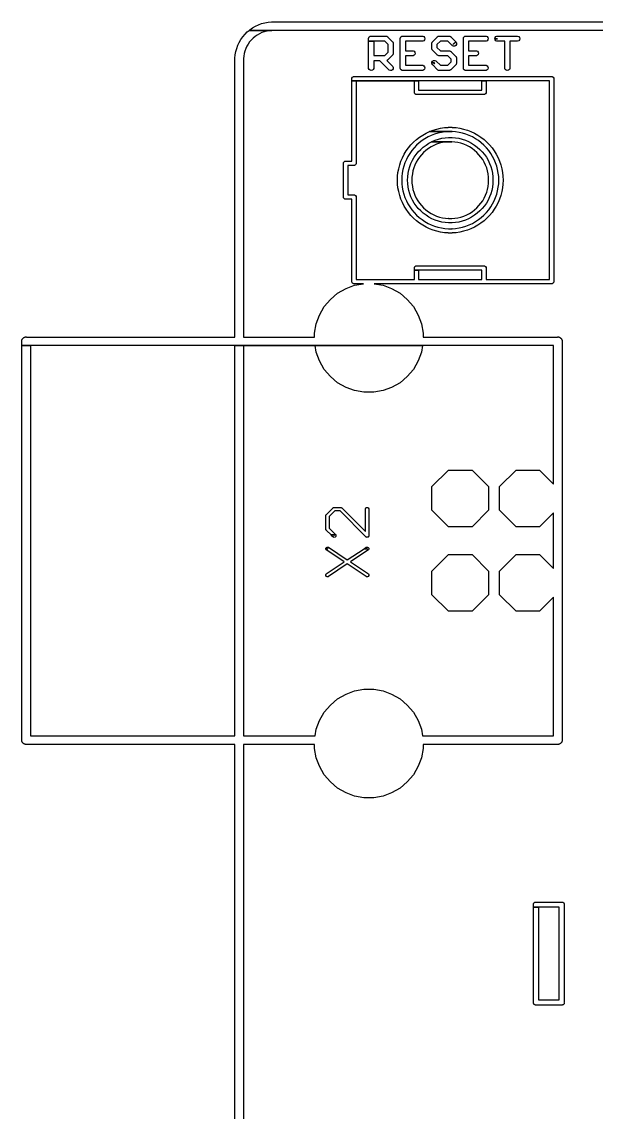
# Model space of a CAD drawing. Extents: x -6 to 103, y 0 to 58.
# Drawn here: x -6.47 to 10.55, y 21.19 to 53.45 of the extents above; entities that cross this region are included whole.
import ezdxf

# ---------------------------------------------------------------- set-up
doc = ezdxf.new("R2010")
doc.units = 0
doc.layers.add('L2D0', color=1, linetype='CONTINUOUS')

msp = doc.modelspace()

# ---------------------------------------------------------------- linework, layer by layer
at = {"layer": 'L2D0'}
for points in [[(97.457, 53.2), (0.262, 53.2), (0.288, 53.222), (0.369, 53.278), (0.453, 53.328), (0.542, 53.369), (0.635, 53.403), (0.73, 53.428), (0.827, 53.446), (0.926, 53.454), (0.95, 53.454), (0.953, 53.455), (0.996, 53.455), (0.999, 53.454), (97.496, 53.454)], [(-0.153, 12.358), (-0.153, 32.073), (-6.333, 32.073), (-6.34, 32.072), (-6.346, 32.073), (-6.348, 32.073), (-6.364, 32.074), (-6.37, 32.076), (-6.384, 32.078), (-6.395, 32.085), (-6.404, 32.088), (-6.414, 32.096), (-6.423, 32.102), (-6.43, 32.11), (-6.438, 32.117), (-6.444, 32.127), (-6.451, 32.135), (-6.454, 32.143), (-6.462, 32.156), (-6.464, 32.168), (-6.468, 32.179), (-6.468, 32.2), (-6.467, 32.207), (-6.467, 43.873), (-6.213, 43.873), (-6.213, 32.327), (-0.153, 32.327), (-0.153, 43.873), (5.403, 43.873), (5.367, 43.679), (5.273, 43.425), (5.135, 43.171), (4.948, 42.962), (4.739, 42.775), (4.485, 42.637), (4.231, 42.543), (3.955, 42.492), (3.665, 42.492), (3.389, 42.543), (3.135, 42.637), (2.881, 42.775), (2.672, 42.962), (2.485, 43.171), (2.347, 43.425), (2.253, 43.679), (2.217, 43.873), (0.101, 43.873), (0.101, 32.327), (2.217, 32.327), (2.253, 32.521), (2.347, 32.775), (2.485, 33.029), (2.672, 33.238), (2.881, 33.425), (3.135, 33.563), (3.389, 33.657), (3.665, 33.708), (3.955, 33.708), (4.231, 33.657), (4.485, 33.563), (4.739, 33.425), (4.948, 33.238), (5.135, 33.029), (5.273, 32.775), (5.367, 32.521), (5.403, 32.327), (9.283, 32.327), (9.283, 36.426), (8.869, 36.012), (8.171, 36.012), (7.682, 36.501), (7.682, 37.199), (8.171, 37.688), (8.869, 37.688), (9.283, 37.274), (9.283, 38.926), (8.869, 38.512), (8.171, 38.512), (7.682, 39.001), (7.682, 39.699), (8.171, 40.188), (8.869, 40.188), (9.283, 39.774), (9.283, 43.873), (-6.467, 43.873), (-6.467, 43.993), (-6.468, 44), (-6.467, 44.006), (-6.467, 44.008), (-6.466, 44.024), (-6.464, 44.03), (-6.462, 44.044), (-6.455, 44.055), (-6.452, 44.064), (-6.444, 44.074), (-6.438, 44.083), (-6.43, 44.09), (-6.423, 44.098), (-6.413, 44.104), (-6.405, 44.111), (-6.397, 44.114), (-6.384, 44.122), (-6.372, 44.124), (-6.361, 44.128), (-6.34, 44.128), (-6.333, 44.127), (-0.153, 44.127), (-0.153, 52.377), (-0.144, 52.475), (-0.127, 52.572), (-0.101, 52.667), (-0.067, 52.759), (-0.026, 52.847), (0.022, 52.933), (0.079, 53.014), (0.145, 53.092), (0.21, 53.157), (0.262, 53.2), (0.936, 53.2), (0.861, 53.194), (0.786, 53.18), (0.711, 53.161), (0.64, 53.135), (0.571, 53.102), (0.505, 53.064), (0.442, 53.02), (0.386, 52.973), (0.327, 52.914), (0.281, 52.86), (0.238, 52.797), (0.2, 52.731), (0.167, 52.661), (0.141, 52.589), (0.121, 52.516), (0.108, 52.441), (0.101, 52.365), (0.101, 52.351), (0.102, 52.348), (0.102, 52.306), (0.101, 52.303), (0.101, 44.127), (2.202, 44.127), (2.202, 44.245), (2.253, 44.521), (2.347, 44.775), (2.485, 45.029), (2.672, 45.238), (2.881, 45.425), (3.135, 45.563), (3.389, 45.657), (3.649, 45.705), (3.355, 45.705), (3.338, 45.716), (3.327, 45.722), (3.327, 45.723), (3.326, 45.723), (3.32, 45.734), (3.309, 45.751), (3.309, 48.205), (3.105, 48.205), (3.088, 48.216), (3.077, 48.222), (3.077, 48.223), (3.076, 48.223), (3.07, 48.234), (3.059, 48.251), (3.059, 49.287), (3.077, 49.316), (3.095, 49.326), (3.105, 49.333), (3.309, 49.333), (3.309, 51.705), (5.287, 51.705), (5.287, 51.433), (7.159, 51.433), (7.159, 51.705), (7.287, 51.705), (7.287, 51.351), (7.269, 51.323), (7.241, 51.305), (5.205, 51.305), (5.177, 51.323), (5.159, 51.351), (5.159, 51.705), (3.437, 51.705), (3.437, 49.251), (3.43, 49.241), (3.42, 49.223), (3.391, 49.205), (3.187, 49.205), (3.187, 48.333), (3.391, 48.333), (3.419, 48.315), (3.437, 48.287), (3.437, 45.833), (5.159, 45.833), (5.159, 46.105), (5.287, 46.105), (5.287, 45.833), (7.159, 45.833), (7.159, 46.105), (5.159, 46.105), (5.159, 46.187), (5.177, 46.215), (5.205, 46.233), (7.241, 46.233), (7.269, 46.215), (7.287, 46.187), (7.287, 45.833), (9.159, 45.833), (9.159, 51.705), (3.309, 51.705), (3.309, 51.787), (3.327, 51.816), (3.345, 51.826), (3.355, 51.833), (9.241, 51.833), (9.269, 51.815), (9.287, 51.787), (9.287, 45.751), (9.28, 45.741), (9.27, 45.723), (9.241, 45.705), (3.971, 45.705), (4.231, 45.657), (4.485, 45.563), (4.739, 45.425), (4.948, 45.238), (5.135, 45.029), (5.273, 44.775), (5.367, 44.521), (5.418, 44.245), (5.418, 44.127), (9.403, 44.127), (9.41, 44.128), (9.431, 44.128), (9.442, 44.124), (9.454, 44.122), (9.467, 44.114), (9.475, 44.111), (9.483, 44.104), (9.493, 44.098), (9.5, 44.09), (9.508, 44.083), (9.514, 44.073), (9.521, 44.065), (9.524, 44.057), (9.532, 44.044), (9.534, 44.032), (9.538, 44.021), (9.538, 44), (9.537, 43.993), (9.537, 32.207), (9.538, 32.2), (9.538, 32.179), (9.534, 32.168), (9.532, 32.156), (9.524, 32.143), (9.521, 32.135), (9.514, 32.127), (9.508, 32.117), (9.5, 32.11), (9.493, 32.102), (9.483, 32.096), (9.475, 32.089), (9.467, 32.086), (9.454, 32.078), (9.442, 32.076), (9.431, 32.072), (9.41, 32.072), (9.403, 32.073), (5.418, 32.073), (5.418, 31.955), (5.367, 31.679), (5.273, 31.425), (5.135, 31.171), (4.948, 30.962), (4.739, 30.775), (4.485, 30.637), (4.231, 30.543), (3.955, 30.492), (3.665, 30.492), (3.389, 30.543), (3.135, 30.637), (2.881, 30.775), (2.672, 30.962), (2.485, 31.171), (2.347, 31.425), (2.253, 31.679), (2.202, 31.955), (2.202, 32.073), (0.101, 32.073), (0.101, 12.358)]]:
    msp.add_lwpolyline(points, dxfattribs=at)
for points in [[(3.882, 52.013), (3.847, 52.021), (3.821, 52.043), (3.806, 52.074), (3.806, 52.37), (3.804, 52.379), (3.806, 52.387), (3.806, 52.88), (3.958, 52.88), (3.958, 52.455), (4.162, 52.455), (4.18, 52.457), (4.185, 52.455), (4.283, 52.455), (4.383, 52.555), (4.383, 52.78), (4.283, 52.88), (3.806, 52.88), (3.806, 52.947), (3.804, 52.956), (3.806, 52.964), (3.806, 52.973), (3.81, 52.982), (3.812, 52.989), (3.817, 52.995), (3.821, 53.004), (3.829, 53.011), (3.833, 53.016), (3.838, 53.019), (3.847, 53.026), (3.858, 53.029), (3.865, 53.032), (3.873, 53.032), (3.882, 53.034), (3.89, 53.032), (4.315, 53.032), (4.323, 53.033), (4.326, 53.032), (4.332, 53.032), (4.343, 53.027), (4.354, 53.023), (4.36, 53.018), (4.364, 53.016), (4.367, 53.012), (4.513, 52.866), (4.513, 52.865), (4.52, 52.86), (4.522, 52.856), (4.525, 52.853), (4.528, 52.844), (4.535, 52.829), (4.535, 52.506), (4.529, 52.493), (4.526, 52.484), (4.522, 52.479), (4.52, 52.475), (4.515, 52.471), (4.367, 52.323), (4.363, 52.318), (4.359, 52.316), (4.354, 52.312), (4.348, 52.31), (4.525, 52.133), (4.535, 52.101), (4.533, 52.065), (4.513, 52.037), (4.486, 52.017), (4.449, 52.013), (4.417, 52.025), (4.139, 52.303), (3.958, 52.303), (3.958, 52.091), (3.959, 52.091), (3.959, 52.074), (3.943, 52.042), (3.916, 52.021)], [(4.818, 52.013), (4.809, 52.015), (4.799, 52.015), (4.791, 52.019), (4.784, 52.021), (4.774, 52.029), (4.77, 52.031), (4.767, 52.034), (4.756, 52.043), (4.753, 52.051), (4.748, 52.056), (4.745, 52.067), (4.742, 52.075), (4.742, 52.082), (4.74, 52.091), (4.742, 52.099), (4.742, 52.514), (4.74, 52.523), (4.742, 52.531), (4.742, 52.947), (4.74, 52.956), (4.742, 52.964), (4.742, 52.972), (4.746, 52.982), (4.748, 52.989), (4.751, 52.993), (4.756, 53.004), (4.765, 53.011), (4.769, 53.016), (4.776, 53.02), (4.784, 53.026), (4.791, 53.028), (4.799, 53.032), (4.809, 53.032), (4.818, 53.034), (4.827, 53.032), (5.413, 53.032), (5.443, 53.016), (5.464, 52.989), (5.472, 52.956), (5.464, 52.922), (5.443, 52.895), (5.413, 52.879), (5.394, 52.879), (5.394, 52.88), (4.894, 52.88), (4.894, 52.599), (5.106, 52.599), (5.106, 52.6), (5.125, 52.6), (5.155, 52.584), (5.176, 52.557), (5.184, 52.523), (5.176, 52.488), (5.154, 52.463), (5.125, 52.447), (4.894, 52.447), (4.894, 52.167), (5.411, 52.167), (5.442, 52.153), (5.464, 52.125), (5.472, 52.091), (5.464, 52.056), (5.442, 52.031), (5.413, 52.015), (4.827, 52.015)], [(5.888, 52.013), (5.883, 52.015), (5.88, 52.015), (5.871, 52.019), (5.856, 52.025), (5.853, 52.028), (5.849, 52.03), (5.838, 52.043), (5.702, 52.179), (5.699, 52.181), (5.687, 52.192), (5.676, 52.228), (5.677, 52.237), (5.752, 52.237), (5.733, 52.215), (5.753, 52.235), (5.753, 52.236), (5.752, 52.237), (5.677, 52.237), (5.68, 52.261), (5.698, 52.291), (5.728, 52.309), (5.763, 52.313), (5.795, 52.301), (5.807, 52.289), (5.93, 52.167), (6.154, 52.167), (6.254, 52.267), (6.254, 52.347), (6.154, 52.447), (5.88, 52.447), (5.865, 52.454), (5.856, 52.457), (5.853, 52.46), (5.849, 52.462), (5.838, 52.475), (5.699, 52.613), (5.692, 52.619), (5.691, 52.622), (5.687, 52.625), (5.683, 52.638), (5.677, 52.65), (5.677, 52.656), (5.676, 52.659), (5.677, 52.667), (5.677, 52.812), (5.676, 52.82), (5.677, 52.823), (5.677, 52.829), (5.683, 52.841), (5.687, 52.854), (5.691, 52.857), (5.692, 52.86), (5.699, 52.866), (5.841, 53.007), (5.848, 53.016), (5.852, 53.018), (5.856, 53.022), (5.868, 53.026), (5.88, 53.032), (5.886, 53.032), (5.889, 53.033), (5.897, 53.032), (6.186, 53.032), (6.194, 53.033), (6.197, 53.032), (6.203, 53.032), (6.214, 53.027), (6.225, 53.023), (6.231, 53.018), (6.235, 53.016), (6.238, 53.012), (6.384, 52.866), (6.303, 52.785), (6.332, 52.81), (6.331, 52.811), (6.33, 52.811), (6.384, 52.865), (6.396, 52.853), (6.406, 52.821), (6.404, 52.786), (6.384, 52.756), (6.356, 52.738), (6.321, 52.734), (6.287, 52.745), (6.276, 52.758), (6.154, 52.88), (5.93, 52.88), (5.829, 52.78), (5.829, 52.699), (5.93, 52.599), (6.177, 52.599), (6.195, 52.601), (6.198, 52.6), (6.203, 52.6), (6.222, 52.591), (6.226, 52.589), (6.227, 52.588), (6.235, 52.584), (6.242, 52.575), (6.377, 52.439), (6.391, 52.428), (6.393, 52.424), (6.396, 52.421), (6.399, 52.412), (6.406, 52.397), (6.406, 52.218), (6.4, 52.206), (6.397, 52.194), (6.392, 52.189), (6.391, 52.187), (6.384, 52.181), (6.238, 52.035), (6.234, 52.03), (6.229, 52.028), (6.226, 52.025), (6.214, 52.02), (6.203, 52.015), (6.2, 52.015), (6.195, 52.013), (6.177, 52.015), (5.905, 52.015)], [(6.689, 52.013), (6.68, 52.015), (6.67, 52.015), (6.662, 52.019), (6.655, 52.021), (6.645, 52.029), (6.641, 52.031), (6.638, 52.034), (6.627, 52.043), (6.624, 52.051), (6.619, 52.056), (6.616, 52.067), (6.613, 52.075), (6.613, 52.082), (6.611, 52.091), (6.613, 52.099), (6.613, 52.514), (6.611, 52.523), (6.613, 52.531), (6.613, 52.947), (6.611, 52.956), (6.613, 52.964), (6.613, 52.972), (6.617, 52.982), (6.619, 52.989), (6.622, 52.993), (6.627, 53.004), (6.636, 53.011), (6.64, 53.016), (6.647, 53.02), (6.655, 53.026), (6.662, 53.028), (6.67, 53.032), (6.68, 53.032), (6.689, 53.034), (6.697, 53.032), (7.283, 53.032), (7.315, 53.016), (7.335, 52.988), (7.343, 52.956), (7.335, 52.923), (7.315, 52.895), (7.283, 52.879), (7.265, 52.879), (7.265, 52.88), (6.765, 52.88), (6.765, 52.599), (6.977, 52.599), (6.977, 52.6), (6.996, 52.6), (7.026, 52.584), (7.047, 52.557), (7.055, 52.523), (7.047, 52.488), (7.025, 52.463), (6.996, 52.447), (6.765, 52.447), (6.765, 52.167), (7.282, 52.167), (7.315, 52.153), (7.335, 52.124), (7.343, 52.091), (7.335, 52.057), (7.315, 52.031), (7.283, 52.015), (6.697, 52.015)], [(7.913, 52.013), (7.879, 52.021), (7.851, 52.043), (7.837, 52.075), (7.837, 52.88), (7.625, 52.88), (7.625, 52.879), (7.607, 52.879), (7.575, 52.895), (7.554, 52.922), (7.546, 52.956), (7.625, 52.956), (7.624, 52.955), (7.625, 52.955), (7.625, 52.956), (7.546, 52.956), (7.554, 52.989), (7.575, 53.016), (7.607, 53.032), (7.904, 53.032), (7.913, 53.034), (7.922, 53.032), (8.218, 53.032), (8.25, 53.016), (8.271, 52.989), (8.279, 52.956), (8.271, 52.922), (8.25, 52.895), (8.218, 52.879), (8.201, 52.879), (8.201, 52.88), (7.989, 52.88), (7.989, 52.074), (7.974, 52.043), (7.948, 52.021)], [(6.168, 47.205), (6.163, 47.206), (6.052, 47.214), (5.938, 47.231), (5.827, 47.256), (5.717, 47.288), (5.611, 47.33), (5.508, 47.377), (5.408, 47.434), (5.313, 47.496), (5.222, 47.566), (5.137, 47.642), (5.058, 47.725), (4.985, 47.813), (4.918, 47.906), (4.859, 48.003), (4.806, 48.105), (4.762, 48.21), (4.725, 48.319), (4.696, 48.429), (4.675, 48.541), (4.663, 48.654), (4.658, 48.769), (4.663, 48.884), (4.675, 48.997), (4.696, 49.109), (4.725, 49.219), (4.762, 49.328), (4.806, 49.433), (4.859, 49.535), (4.918, 49.632), (4.985, 49.725), (5.058, 49.813), (5.137, 49.896), (5.222, 49.972), (5.313, 50.042), (5.408, 50.104), (5.508, 50.161), (5.607, 50.206), (6.273, 50.206), (6.278, 50.205), (6.168, 50.205), (6.173, 50.206), (6.066, 50.198), (5.962, 50.183), (5.859, 50.16), (5.759, 50.13), (5.661, 50.092), (5.566, 50.047), (5.474, 49.996), (5.387, 49.938), (5.304, 49.874), (5.225, 49.804), (5.152, 49.729), (5.085, 49.647), (5.024, 49.562), (4.969, 49.473), (4.922, 49.379), (4.88, 49.282), (4.847, 49.183), (4.82, 49.081), (4.801, 48.979), (4.789, 48.874), (4.786, 48.769), (4.789, 48.664), (4.801, 48.559), (4.82, 48.457), (4.847, 48.355), (4.88, 48.256), (4.922, 48.159), (4.969, 48.065), (5.024, 47.976), (5.085, 47.891), (5.152, 47.809), (5.225, 47.734), (5.304, 47.664), (5.387, 47.6), (5.474, 47.542), (5.566, 47.491), (5.661, 47.446), (5.759, 47.408), (5.859, 47.378), (5.962, 47.355), (6.066, 47.34), (6.173, 47.332), (6.168, 47.333), (6.278, 47.333), (6.273, 47.332), (6.38, 47.34), (6.484, 47.355), (6.587, 47.378), (6.687, 47.408), (6.785, 47.446), (6.88, 47.491), (6.972, 47.542), (7.059, 47.6), (7.142, 47.664), (7.221, 47.734), (7.294, 47.809), (7.361, 47.891), (7.422, 47.976), (7.477, 48.065), (7.524, 48.159), (7.566, 48.256), (7.599, 48.355), (7.626, 48.457), (7.645, 48.559), (7.657, 48.664), (7.66, 48.769), (7.657, 48.874), (7.645, 48.979), (7.626, 49.081), (7.599, 49.183), (7.566, 49.282), (7.524, 49.379), (7.477, 49.473), (7.422, 49.562), (7.361, 49.647), (7.294, 49.729), (7.221, 49.804), (7.142, 49.874), (7.059, 49.938), (6.972, 49.996), (6.88, 50.047), (6.785, 50.092), (6.687, 50.13), (6.587, 50.16), (6.484, 50.183), (6.38, 50.198), (6.273, 50.206), (5.607, 50.206), (5.611, 50.208), (5.717, 50.25), (5.827, 50.282), (5.938, 50.307), (6.052, 50.324), (6.163, 50.332), (6.168, 50.333), (6.278, 50.333), (6.283, 50.332), (6.394, 50.324), (6.508, 50.307), (6.619, 50.282), (6.729, 50.25), (6.835, 50.208), (6.938, 50.161), (7.038, 50.104), (7.133, 50.042), (7.224, 49.972), (7.309, 49.896), (7.388, 49.813), (7.461, 49.725), (7.528, 49.632), (7.587, 49.535), (7.64, 49.433), (7.684, 49.328), (7.721, 49.219), (7.75, 49.109), (7.771, 48.997), (7.783, 48.884), (7.788, 48.769), (7.783, 48.654), (7.771, 48.541), (7.75, 48.429), (7.721, 48.319), (7.684, 48.21), (7.64, 48.105), (7.587, 48.003), (7.528, 47.906), (7.461, 47.813), (7.388, 47.725), (7.309, 47.642), (7.224, 47.566), (7.133, 47.496), (7.038, 47.434), (6.938, 47.377), (6.835, 47.33), (6.729, 47.288), (6.619, 47.256), (6.508, 47.231), (6.394, 47.214), (6.283, 47.206), (6.278, 47.205)], [(6.175, 47.505), (6.17, 47.506), (6.07, 47.514), (5.97, 47.53), (5.871, 47.554), (5.774, 47.587), (5.681, 47.627), (5.591, 47.674), (5.505, 47.729), (5.423, 47.79), (5.347, 47.857), (5.276, 47.931), (5.212, 48.01), (5.154, 48.093), (5.104, 48.181), (5.06, 48.273), (5.024, 48.369), (4.995, 48.467), (4.975, 48.566), (4.963, 48.667), (4.958, 48.769), (4.963, 48.871), (4.975, 48.972), (4.995, 49.071), (5.024, 49.169), (5.06, 49.265), (5.104, 49.357), (5.154, 49.445), (5.212, 49.528), (5.276, 49.607), (5.347, 49.681), (5.423, 49.748), (5.505, 49.809), (5.591, 49.864), (5.671, 49.906), (6.266, 49.906), (6.271, 49.905), (6.175, 49.905), (6.18, 49.906), (6.086, 49.898), (5.996, 49.884), (5.907, 49.862), (5.82, 49.833), (5.735, 49.797), (5.655, 49.754), (5.577, 49.705), (5.503, 49.65), (5.435, 49.589), (5.372, 49.523), (5.314, 49.452), (5.262, 49.377), (5.216, 49.297), (5.176, 49.215), (5.144, 49.129), (5.119, 49.041), (5.101, 48.952), (5.089, 48.861), (5.086, 48.769), (5.089, 48.677), (5.101, 48.586), (5.119, 48.497), (5.144, 48.409), (5.176, 48.323), (5.216, 48.241), (5.262, 48.161), (5.314, 48.086), (5.372, 48.015), (5.435, 47.949), (5.503, 47.888), (5.577, 47.833), (5.655, 47.784), (5.735, 47.741), (5.82, 47.705), (5.907, 47.676), (5.996, 47.654), (6.086, 47.64), (6.18, 47.632), (6.175, 47.633), (6.271, 47.633), (6.266, 47.632), (6.36, 47.64), (6.45, 47.654), (6.539, 47.676), (6.626, 47.705), (6.711, 47.741), (6.791, 47.784), (6.869, 47.833), (6.943, 47.888), (7.011, 47.949), (7.074, 48.015), (7.132, 48.086), (7.184, 48.161), (7.23, 48.241), (7.27, 48.323), (7.302, 48.409), (7.327, 48.497), (7.345, 48.586), (7.357, 48.677), (7.36, 48.769), (7.357, 48.861), (7.345, 48.952), (7.327, 49.041), (7.302, 49.129), (7.27, 49.215), (7.23, 49.297), (7.184, 49.377), (7.132, 49.452), (7.074, 49.523), (7.011, 49.589), (6.943, 49.65), (6.869, 49.705), (6.791, 49.754), (6.711, 49.797), (6.626, 49.833), (6.539, 49.862), (6.45, 49.884), (6.36, 49.898), (6.266, 49.906), (5.671, 49.906), (5.681, 49.911), (5.774, 49.951), (5.871, 49.984), (5.97, 50.008), (6.07, 50.024), (6.17, 50.032), (6.175, 50.033), (6.271, 50.033), (6.276, 50.032), (6.376, 50.024), (6.476, 50.008), (6.575, 49.984), (6.672, 49.951), (6.765, 49.911), (6.855, 49.864), (6.941, 49.809), (7.023, 49.748), (7.099, 49.681), (7.17, 49.607), (7.234, 49.528), (7.292, 49.445), (7.342, 49.357), (7.386, 49.265), (7.422, 49.169), (7.451, 49.071), (7.471, 48.972), (7.483, 48.871), (7.488, 48.769), (7.483, 48.667), (7.471, 48.566), (7.451, 48.467), (7.422, 48.369), (7.386, 48.273), (7.342, 48.181), (7.292, 48.093), (7.234, 48.01), (7.17, 47.931), (7.099, 47.857), (7.023, 47.79), (6.941, 47.729), (6.855, 47.674), (6.765, 47.627), (6.672, 47.587), (6.575, 47.554), (6.476, 47.53), (6.376, 47.514), (6.276, 47.506), (6.271, 47.505)], [(6.171, 38.512), (5.682, 39.001), (5.682, 39.699), (6.171, 40.188), (6.869, 40.188), (7.358, 39.699), (7.358, 39.001), (6.869, 38.512)], [(2.785, 38.198), (2.76, 38.206), (2.751, 38.213), (2.767, 38.233), (2.749, 38.215), (2.695, 38.269), (2.803, 38.269), (2.785, 38.251), (2.787, 38.249), (2.803, 38.269), (2.695, 38.269), (2.558, 38.406), (2.553, 38.409), (2.549, 38.415), (2.544, 38.42), (2.542, 38.425), (2.538, 38.432), (2.538, 38.439), (2.536, 38.446), (2.539, 38.456), (2.539, 38.826), (2.536, 38.836), (2.538, 38.842), (2.538, 38.849), (2.542, 38.857), (2.544, 38.862), (2.547, 38.865), (2.552, 38.874), (2.561, 38.879), (2.743, 39.061), (2.748, 39.069), (2.754, 39.072), (2.759, 39.077), (2.767, 39.079), (2.773, 39.082), (2.781, 39.082), (2.785, 39.083), (2.789, 39.082), (2.975, 39.082), (2.98, 39.083), (2.984, 39.082), (2.991, 39.082), (2.996, 39.079), (3.006, 39.077), (3.012, 39.071), (3.016, 39.069), (3.019, 39.064), (3.708, 38.374), (3.708, 39.044), (3.723, 39.069), (3.746, 39.082), (3.771, 39.082), (3.796, 39.069), (3.811, 39.044), (3.811, 39.031), (3.81, 39.031), (3.81, 38.261), (3.813, 38.251), (3.811, 38.245), (3.811, 38.239), (3.806, 38.23), (3.804, 38.224), (3.801, 38.221), (3.797, 38.214), (3.788, 38.209), (3.785, 38.206), (3.78, 38.204), (3.772, 38.2), (3.765, 38.2), (3.759, 38.198), (3.753, 38.2), (3.745, 38.2), (3.738, 38.205), (3.734, 38.206), (3.725, 38.213), (3.723, 38.215), (3.722, 38.215), (3.721, 38.217), (2.959, 38.98), (2.806, 38.98), (2.641, 38.815), (2.641, 38.467), (2.821, 38.287), (2.831, 38.279), (2.837, 38.251), (2.831, 38.224), (2.811, 38.206)], [(2.58, 37.03), (2.554, 37.042), (2.54, 37.066), (2.538, 37.092), (2.55, 37.116), (3.084, 37.472), (2.565, 37.818), (2.551, 37.825), (2.538, 37.851), (2.539, 37.864), (2.587, 37.864), (2.576, 37.841), (2.589, 37.861), (2.59, 37.862), (2.589, 37.863), (2.587, 37.864), (2.539, 37.864), (2.54, 37.878), (2.555, 37.901), (2.58, 37.913), (2.605, 37.911), (2.615, 37.906), (2.604, 37.883), (2.618, 37.904), (3.174, 37.533), (3.671, 37.864), (3.762, 37.864), (3.76, 37.863), (3.759, 37.862), (3.759, 37.861), (3.76, 37.861), (3.773, 37.841), (3.762, 37.864), (3.671, 37.864), (3.731, 37.904), (3.745, 37.883), (3.734, 37.906), (3.744, 37.911), (3.769, 37.913), (3.794, 37.901), (3.809, 37.878), (3.811, 37.851), (3.798, 37.825), (3.784, 37.818), (3.265, 37.472), (3.799, 37.116), (3.811, 37.092), (3.809, 37.066), (3.795, 37.042), (3.769, 37.03), (3.742, 37.032), (3.731, 37.04), (3.174, 37.411), (2.618, 37.04), (2.607, 37.032)], [(6.171, 36.012), (5.682, 36.501), (5.682, 37.199), (6.171, 37.688), (6.869, 37.688), (7.358, 37.199), (7.358, 36.501), (6.869, 36.012)], [(8.763, 24.357), (8.755, 24.359), (8.746, 24.359), (8.736, 24.364), (8.73, 24.365), (8.725, 24.369), (8.715, 24.373), (8.711, 24.378), (8.701, 24.385), (8.696, 24.398), (8.693, 24.401), (8.691, 24.407), (8.687, 24.418), (8.687, 24.426), (8.685, 24.435), (8.687, 24.444), (8.687, 27.254), (8.839, 27.254), (8.839, 24.511), (9.449, 24.511), (9.449, 27.254), (8.687, 27.254), (8.687, 27.321), (8.685, 27.33), (8.687, 27.338), (8.687, 27.347), (8.691, 27.357), (8.693, 27.364), (8.696, 27.368), (8.701, 27.379), (8.711, 27.387), (8.714, 27.391), (8.721, 27.394), (8.73, 27.402), (8.737, 27.403), (8.744, 27.407), (8.757, 27.407), (8.763, 27.408), (8.774, 27.406), (9.514, 27.406), (9.525, 27.408), (9.53, 27.407), (9.544, 27.407), (9.551, 27.403), (9.558, 27.402), (9.567, 27.394), (9.574, 27.391), (9.577, 27.387), (9.587, 27.379), (9.592, 27.368), (9.595, 27.364), (9.597, 27.357), (9.601, 27.347), (9.601, 27.338), (9.603, 27.33), (9.601, 27.321), (9.601, 24.444), (9.603, 24.435), (9.601, 24.426), (9.601, 24.418), (9.597, 24.407), (9.595, 24.401), (9.592, 24.398), (9.587, 24.385), (9.577, 24.378), (9.573, 24.373), (9.563, 24.369), (9.558, 24.365), (9.552, 24.364), (9.542, 24.359), (9.533, 24.359), (9.525, 24.357), (9.517, 24.359), (8.771, 24.359)]]:
    msp.add_lwpolyline(points, close=True, dxfattribs=at)

doc.saveas('drawing.dxf')
